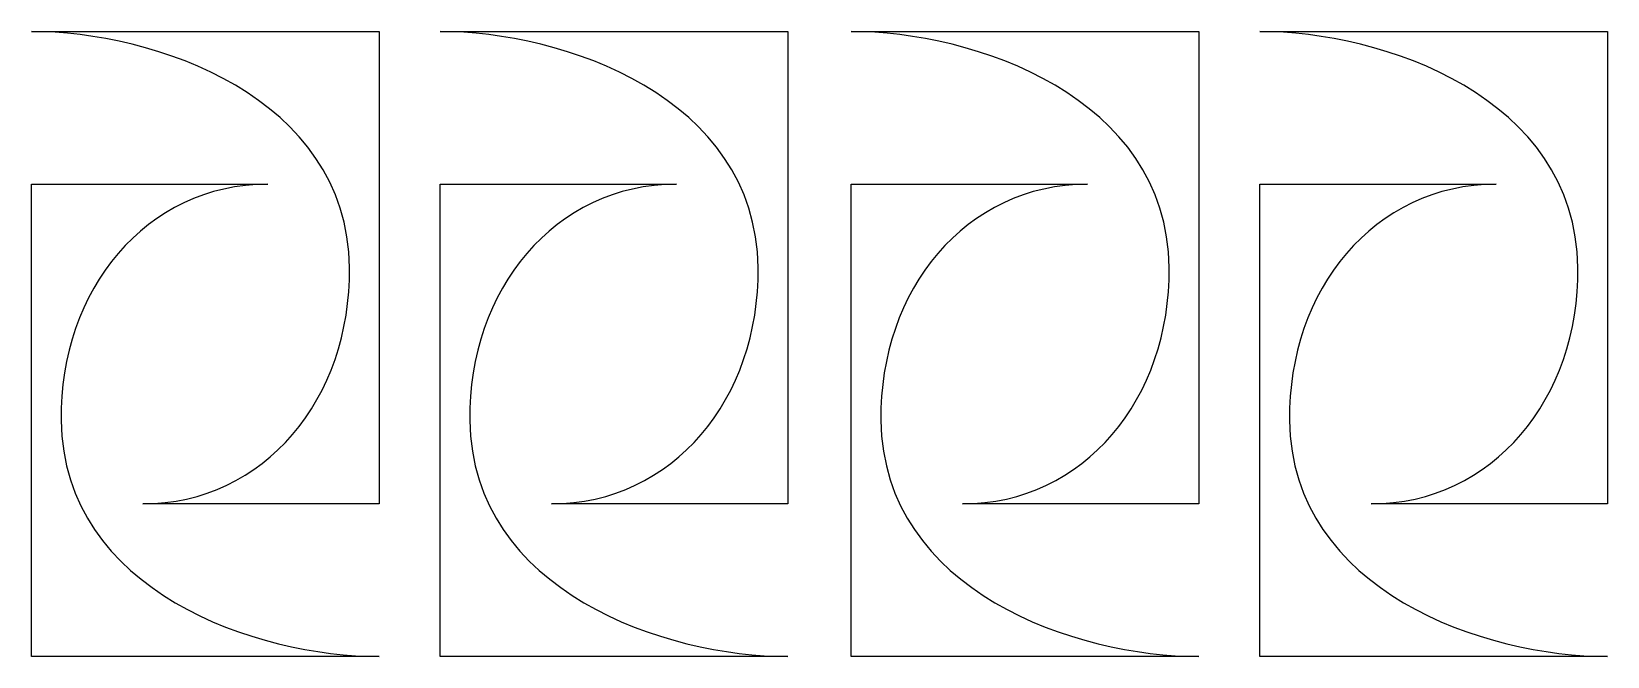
# Model space of a CAD drawing. Extents: x 0 to 200, y 0 to 79.
import ezdxf

# ---------------------------------------------------------------- set-up
doc = ezdxf.new("R2010")
doc.units = 0
doc.layers.add('LAYER_1', color=7, linetype='CONTINUOUS')

msp = doc.modelspace()

# ---------------------------------------------------------------- linework, layer by layer
at = {"layer": 'LAYER_1', "color": 7}
for points in [[(40.35, 49.4), (40.56, 32.84), (29.58, 19.4), (14.11, 19.4), (14.11, 19.4), (44.11, 19.4), (44.11, 19.4), (44.11, 19.4), (44.11, 79.4), (44.11, 79.4), (44.11, 79.4), (0, 79.4), (0, 79.4), (15.46, 79.4), (40.07, 71.2), (40.35, 49.4)], [(92.21, 49.4), (92.42, 32.84), (81.44, 19.4), (65.97, 19.4), (65.97, 19.4), (95.97, 19.4), (95.97, 19.4), (95.97, 19.4), (95.97, 79.4), (95.97, 79.4), (95.97, 79.4), (51.86, 79.4), (51.86, 79.4), (67.32, 79.4), (91.93, 71.2), (92.21, 49.4)], [(144.37, 49.4), (144.58, 32.84), (133.6, 19.4), (118.14, 19.4), (118.14, 19.4), (148.14, 19.4), (148.14, 19.4), (148.14, 19.4), (148.14, 79.4), (148.14, 79.4), (148.14, 79.4), (104.03, 79.4), (104.03, 79.4), (119.49, 79.4), (144.1, 71.2), (144.37, 49.4)], [(196.24, 49.4), (196.45, 32.84), (185.46, 19.4), (170, 19.4), (170, 19.4), (200, 19.4), (200, 19.4), (200, 19.4), (200, 79.4), (200, 79.4), (200, 79.4), (155.89, 79.4), (155.89, 79.4), (171.35, 79.4), (195.96, 71.2), (196.24, 49.4)], [(3.76, 30), (3.55, 46.57), (14.54, 60), (30, 60), (30, 60), (0, 60), (0, 60), (0, 60), (0, 0), (0, 0), (0, 0), (44.11, 0), (44.11, 0), (28.65, 0), (4.04, 8.21), (3.76, 30)], [(55.62, 30), (55.41, 46.57), (66.4, 60), (81.86, 60), (81.86, 60), (51.86, 60), (51.86, 60), (51.86, 60), (51.86, 0), (51.86, 0), (51.86, 0), (95.97, 0), (95.97, 0), (80.51, 0), (55.9, 8.21), (55.62, 30)], [(107.79, 30), (107.58, 46.57), (118.56, 60), (134.03, 60), (134.03, 60), (104.03, 60), (104.03, 60), (104.03, 60), (104.03, 0), (104.03, 0), (104.03, 0), (148.14, 0), (148.14, 0), (132.67, 0), (108.07, 8.21), (107.79, 30)], [(159.65, 30), (159.44, 46.57), (170.42, 60), (185.89, 60), (185.89, 60), (155.89, 60), (155.89, 60), (155.89, 60), (155.89, 0), (155.89, 0), (155.89, 0), (200, 0), (200, 0), (184.53, 0), (159.93, 8.21), (159.65, 30)]]:
    msp.add_open_spline(points, degree=3, knots=[0, 0, 0, 0, 1, 1, 1, 2, 2, 2, 3, 3, 3, 4, 4, 4, 5, 5, 5, 5], dxfattribs=at)

doc.saveas('drawing.dxf')
